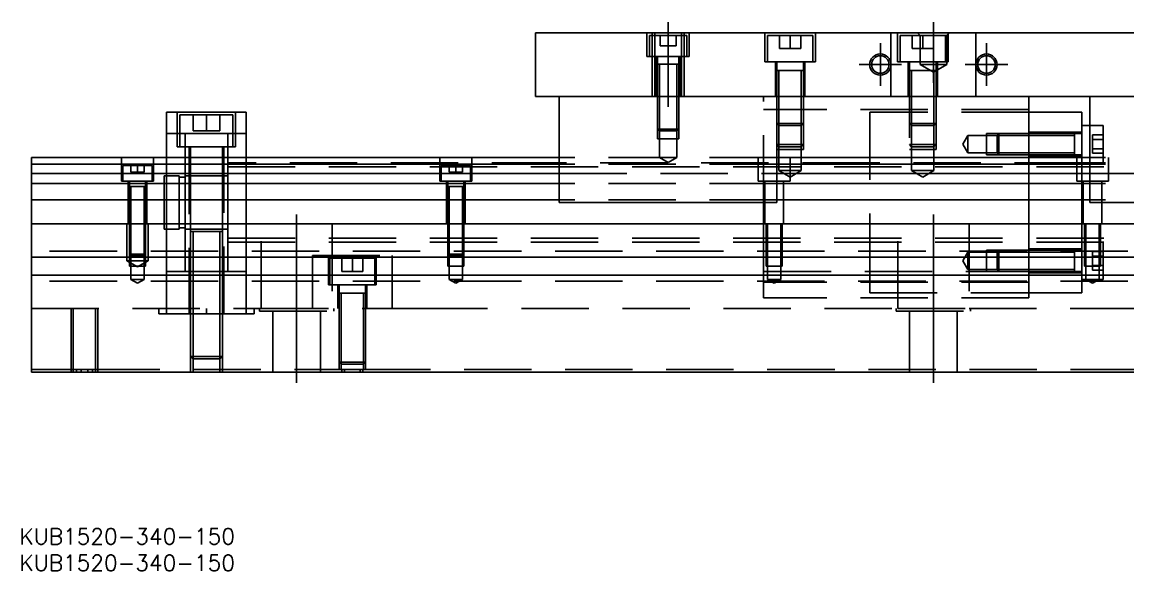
# Model space of a CAD drawing. Extents: x -11 to 542, y -256 to 77.
# Drawn here: x -1.7 to 206.6, y -256.2 to -152.8 of the extents above; entities that cross this region are included whole.
import ezdxf

# ---------------------------------------------------------------- set-up
doc = ezdxf.new("R2010")
doc.units = 0
doc.linetypes.add('CENTER', pattern=[50.8, 31.75, -6.35, 6.35, -6.35])
doc.linetypes.add('DASHED', pattern=[19.05, 12.7, -6.35])
doc.layers.get('0').update_dxf_attribs({"linetype": 'CONTINUOUS'})
doc.layers.add('CENTER', color=1, linetype='CENTER')
doc.styles.get("Standard").update_dxf_attribs({"font": 'txt.shx', "height": 3, "bigfont": 'bigfont.shx'})

# ---------------------------------------------------------------- blocks, each defined once
blk = doc.blocks.new('*U2')
at = {"color": 7, "linetype": 'CONTINUOUS'}
blk.add_text('KUB1520-340-150', height=3, dxfattribs=at).set_placement((-2.25, -251.25))
blk = doc.blocks.new('*U3')
at = {"color": 7, "linetype": 'CONTINUOUS'}
blk.add_text('KUB1520-340-150', height=3, dxfattribs=at).set_placement((-2.25, -256.24))

msp = doc.modelspace()

# ---------------------------------------------------------------- linework, layer by layer
at = {"color": 7, "linetype": 'CONTINUOUS'}
for p, q in [((95, -154.8), (245, -154.8)), ((95, -154.8), (95, -166.8)), ((95, -166.8), (245, -166.8)), ((99.5, -186.8), (99.5, -166.8)), ((140.5, -186.8), (140.5, -166.8)), ((188, -178.3), (188, -166.8)), ((199.5, -186.8), (199.5, -166.8)), ((25.5, -169.8), (25.5, -178.3)), ((25.5, -169.8), (40.5, -169.8)), ((40.5, -169.8), (40.5, -178.3)), ((198, -169.8), (188, -169.8)), ((198, -169.8), (198, -178.3)), ((199.5, -172.3), (198, -172.3)), ((99.5, -178.3), (0, -178.3)), ((0, -178.3), (0, -179.552272)), ((199.5, -178.3), (140.5, -178.3)), ((0, -179.552272), (0, -181.32668)), ((99.5, -179.552272), (0, -179.552272)), ((199.5, -179.552272), (140.5, -179.552272)), ((0, -181.32668), (99.5, -181.32668)), ((0, -181.32668), (0, -183.223076)), ((99.5, -183.223076), (0, -183.223076)), ((0, -183.223076), (0, -186.277372)), ((140.5, -181.32668), (199.5, -181.32668)), ((199.5, -183.223076), (140.5, -183.223076)), ((99.5, -186.277372), (0, -186.277372)), ((0, -186.277372), (0, -190.8)), ((99.5, -186.8), (140.5, -186.8)), ((199.5, -186.277372), (140.5, -186.277372)), ((199.5, -186.8), (240.5, -186.8)), ((0, -197.1), (0, -190.8)), ((0, -190.8), (340, -190.8)), ((340, -197.1), (0, -197.1)), ((0, -200.5), (0, -197.1)), ((340, -200.5), (0, -200.5)), ((0, -218.8), (0, -200.5)), ((0, -218.8), (340, -218.8))]:
    msp.add_line(p, q, dxfattribs=at)
at = {"color": 3, "linetype": 'DASHED'}
for p, q in [((116, -159.3), (116, -154.8)), ((116.5, -155.3), (123.5, -155.3)), ((116.5, -159.3), (116.5, -155.3)), ((117.000006, -155.3), (117.000006, -154.8)), ((117.000006, -159.3), (117.000006, -155.3)), ((117.5, -166.8), (117.5, -154.8)), ((118.5, -155.3), (118.5, -157.3)), ((120, -155.3), (120, -157.3)), ((121.5, -155.3), (121.5, -157.3)), ((122.5, -154.8), (122.5, -166.8)), ((122.999994, -154.8), (122.999994, -155.3)), ((122.999994, -155.3), (122.999994, -159.3)), ((123.5, -155.3), (123.5, -159.3)), ((124, -154.8), (124, -159.3)), ((138.25, -154.8), (138.25, -160.3)), ((147.25, -155.3), (138.75, -155.3)), ((138.75, -155.3), (138.75, -160.3)), ((141, -155.3), (141, -157.8)), ((143, -155.3), (143, -157.8)), ((145, -155.3), (145, -157.8)), ((147.25, -160.3), (147.25, -155.3)), ((147.75, -160.3), (147.75, -154.8)), ((162, -154.8), (162, -166.8)), ((163.25, -154.8), (163.25, -160.3)), ((172.25, -155.3), (163.75, -155.3)), ((163.75, -155.3), (163.75, -160.3)), ((166, -155.3), (166, -157.8)), ((167.5, -155.3), (167, -154.8)), ((167.5, -155.3), (167.5, -160.8)), ((167.5, -155.3), (172.5, -155.3)), ((168, -155.3), (168, -157.8)), ((170, -155.3), (170, -157.8)), ((172.25, -160.3), (172.25, -155.3)), ((172.5, -155.3), (173, -154.8)), ((172.5, -160.8), (172.5, -155.3)), ((172.75, -160.3), (172.75, -154.8)), ((178, -154.8), (178, -166.8)), ((120, -157.3), (118.5, -157.3)), ((121.5, -157.3), (120, -157.3)), ((141, -157.8), (143, -157.8)), ((143, -157.8), (145, -157.8)), ((166, -157.8), (168, -157.8)), ((168, -157.8), (170, -157.8)), ((124, -159.3), (116, -159.3)), ((117.000006, -166.8), (117.000006, -159.3)), ((117.75, -166.8), (117.75, -159.3)), ((118, -160.7), (118, -159.3)), ((122, -159.3), (122, -160.7)), ((122.25, -159.3), (122.25, -166.8)), ((122.999994, -159.3), (122.999994, -166.8)), ((138.25, -160.3), (147.75, -160.3)), ((140.25, -160.3), (140.25, -166.8)), ((140.5, -160.3), (140.5, -161.9)), ((145.5, -161.9), (145.5, -160.3)), ((145.75, -166.8), (145.75, -160.3)), ((163.25, -160.3), (172.75, -160.3)), ((165.25, -160.3), (165.25, -166.8)), ((165.5, -160.3), (165.5, -161.9)), ((170.5, -161.9), (170.5, -160.3)), ((170.75, -166.8), (170.75, -160.3)), ((117.999994, -160.7), (122.000006, -160.7)), ((117.999994, -160.7), (122.000006, -160.7)), ((117.999994, -160.7), (122.000006, -160.7)), ((117.999994, -160.7), (122.000006, -160.7)), ((118, -160.7), (118, -160.695)), ((118.216462, -160.7), (118, -160.7)), ((118, -160.7), (118.216668, -160.7)), ((118, -160.705), (118, -160.7)), ((118, -166.8), (118, -160.7)), ((118.216668, -160.7), (121.783292, -160.7)), ((118.35, -166.8), (118.35, -160.7)), ((121.65, -160.7), (121.65, -166.8)), ((121.783292, -160.7), (122, -160.7)), ((122, -160.7), (121.783538, -160.7)), ((122, -160.695), (122, -160.7)), ((122, -160.7), (122, -160.705)), ((122, -160.7), (122, -166.8)), ((145.500006, -161.9), (140.499994, -161.9)), ((145.500006, -161.9), (140.499994, -161.9)), ((140.5, -161.895), (140.5, -161.9)), ((140.5, -161.9), (140.757448, -161.9)), ((140.757468, -161.9), (140.5, -161.9)), ((140.5, -161.9), (140.500006, -176.8)), ((140.5, -161.9), (140.5, -161.905)), ((145.242552, -161.9), (140.757468, -161.9)), ((140.9, -161.9), (140.9, -166.8)), ((145.1, -166.8), (145.1, -161.9)), ((145.5, -161.9), (145.242552, -161.9)), ((145.242602, -161.9), (145.5, -161.9)), ((145.5, -161.9), (145.5, -161.895)), ((145.5, -166.8), (145.5, -161.9)), ((145.5, -161.905), (145.5, -161.9)), ((170.500006, -161.9), (165.499994, -161.9)), ((170.500006, -161.9), (165.499994, -161.9)), ((165.5, -161.895), (165.5, -161.9)), ((165.5, -161.9), (165.757448, -161.9)), ((165.757468, -161.9), (165.5, -161.9)), ((165.5, -161.9), (165.500006, -176.8)), ((165.5, -161.9), (165.5, -161.905)), ((170.242552, -161.9), (165.757468, -161.9)), ((165.9, -161.9), (165.9, -166.8)), ((172.5, -160.8), (167.5, -160.8)), ((167.5, -160.8), (170, -162.243376)), ((170, -162.243376), (172.5, -160.8)), ((170.1, -166.8), (170.1, -161.9)), ((170.5, -161.9), (170.242552, -161.9)), ((170.242602, -161.9), (170.5, -161.9)), ((170.5, -161.9), (170.5, -161.895)), ((170.5, -166.8), (170.5, -161.9)), ((170.5, -161.905), (170.5, -161.9)), ((118, -172.95), (118, -166.8)), ((118.000006, -172.950006), (118.000006, -166.8)), ((118.35, -173.3), (118.35, -166.8)), ((121.65, -166.8), (121.65, -173.3)), ((121.999994, -166.8), (121.999994, -172.950006)), ((122, -166.8), (122, -172.95)), ((138, -186.8), (138, -166.8)), ((140.9, -166.8), (140.9, -172.3)), ((145.1, -172.3), (145.1, -166.8)), ((145.499994, -171.900006), (145.499994, -166.8)), ((145.5, -171.9), (145.5, -166.8)), ((165.9, -166.8), (165.9, -172.3)), ((170.1, -172.3), (170.1, -166.8)), ((170.499994, -171.900006), (170.499994, -166.8)), ((170.5, -171.9), (170.5, -166.8)), ((27.5, -169.8), (27.5, -176.3)), ((38, -170.3), (28, -170.3)), ((28, -170.3), (28, -176.3)), ((30.5, -170.3), (30.5, -173.3)), ((33, -170.3), (33, -173.3)), ((35.5, -170.3), (35.5, -173.3)), ((38, -176.3), (38, -170.3)), ((38.5, -176.3), (38.5, -169.8)), ((188, -169.3), (138, -169.3)), ((158, -169.8), (158, -200.5)), ((188, -169.8), (158, -169.8)), ((122, -172.95), (118, -172.95)), ((118.35, -173.3), (118, -172.95)), ((118.000006, -174.8), (118.000006, -172.950006)), ((122, -172.95), (121.65, -173.3)), ((121.999994, -172.950006), (121.999994, -174.8)), ((140.5, -171.9), (145.5, -171.9)), ((140.5, -171.9), (140.9, -172.3)), ((145.1, -172.3), (140.9, -172.3)), ((140.9, -172.3), (140.9, -176.8)), ((145.1, -172.3), (145.5, -171.9)), ((145.1, -176.8), (145.1, -172.3)), ((145.499994, -176.8), (145.499994, -171.900006)), ((165.5, -171.9), (170.5, -171.9)), ((165.5, -171.9), (165.9, -172.3)), ((170.1, -172.3), (165.9, -172.3)), ((165.9, -172.3), (165.9, -176.8)), ((170.1, -172.3), (170.5, -171.9)), ((170.1, -176.8), (170.1, -172.3)), ((170.499994, -176.8), (170.499994, -171.900006)), ((202, -172.3), (199.5, -172.3)), ((202, -179.3), (202, -172.3)), ((29, -173.8), (25.5, -173.8)), ((29, -176.3), (29, -173.8)), ((37, -173.8), (29, -173.8)), ((30.5, -173.3), (33, -173.3)), ((33, -173.3), (35.5, -173.3)), ((37, -176.3), (37, -173.8)), ((40.5, -173.8), (37, -173.8)), ((121.999994, -174.8), (118.000006, -174.8)), ((118.35, -173.3), (121.65, -173.3)), ((118.35, -174.8), (118.35, -173.3)), ((118.35, -178.3), (118.35, -174.8)), ((121.65, -173.3), (121.65, -174.8)), ((121.65, -174.8), (121.65, -178.3)), ((176.5, -174.15), (175.547372, -175.8)), ((176.5, -177.45), (176.5, -174.15)), ((180, -174.15), (176.5, -174.15)), ((182.35, -173.800002), (180, -173.800006)), ((180, -173.800006), (180, -177.799994)), ((182, -174.15), (180, -174.15)), ((182.35, -173.8), (182, -174.15)), ((182, -177.45), (182, -174.15)), ((188, -174.15), (182, -174.15)), ((182.35, -173.8), (182.35, -177.8)), ((188, -173.8), (182.35, -173.8)), ((188, -173.800006), (182.35, -173.800002)), ((198, -173.55), (188, -173.55)), ((193.000006, -173.8), (188, -173.8)), ((193.000006, -174.15), (188, -174.15)), ((196.6, -173.8), (193.000006, -173.8)), ((196.6, -174.15), (193.000006, -174.15)), ((196.6, -173.8), (196.595, -173.8)), ((196.6, -174.8), (196.6, -173.799994)), ((196.6, -175.8), (196.6, -173.799994)), ((196.6, -177.800006), (196.6, -173.799994)), ((196.999994, -173.8), (196.6, -173.8)), ((196.605, -173.8), (196.6, -173.8)), ((196.6, -177.800006), (196.6, -174.8)), ((198, -173.8), (196.999994, -173.8)), ((200, -174.06795), (200, -174.933974)), ((202, -174.06795), (200, -174.06795)), ((202, -174.933974), (200, -174.933974)), ((200, -174.933974), (200, -176.666026)), ((27.5, -176.3), (38.5, -176.3)), ((29, -178.3), (29, -176.3)), ((29.75, -176.3), (29.75, -207.8)), ((30, -176.3), (30, -178.3)), ((36, -178.3), (36, -176.3)), ((36.25, -207.8), (36.25, -176.3)), ((37, -178.3), (37, -176.3)), ((140.5, -175.9), (145.5, -175.9)), ((140.5, -175.9), (140.9, -176.3)), ((140.500006, -176.8), (145.499994, -176.8)), ((145.1, -176.3), (140.9, -176.3)), ((140.9, -176.8), (140.9, -180.8)), ((145.1, -176.3), (145.5, -175.9)), ((145.1, -180.8), (145.1, -176.8)), ((165.5, -175.9), (170.5, -175.9)), ((165.5, -175.9), (165.9, -176.3)), ((165.500006, -176.8), (170.499994, -176.8)), ((170.1, -176.3), (165.9, -176.3)), ((165.9, -176.8), (165.9, -180.8)), ((170.1, -176.3), (170.5, -175.9)), ((170.1, -180.8), (170.1, -176.8)), ((175.547372, -175.8), (176.5, -177.45)), ((200, -176.666026), (200, -177.53205)), ((202, -176.666026), (200, -176.666026)), ((17, -178.3), (17, -182.8)), ((23, -182.8), (23, -178.3)), ((25.5, -178.3), (25.5, -190.8)), ((29, -186.8), (29, -178.3)), ((30, -178.3), (30, -190.8)), ((36, -190.8), (36, -178.3)), ((37, -186.8), (37, -178.3)), ((40.5, -178.3), (40.5, -190.8)), ((77, -178.3), (77, -182.8)), ((83, -182.8), (83, -178.3)), ((140.5, -178.3), (99.5, -178.3)), ((118.35, -178.3), (121.65, -178.3)), ((120, -179.252628), (118.35, -178.3)), ((121.65, -178.3), (120, -179.252628)), ((137, -178.3), (137, -182.8)), ((143, -182.8), (143, -178.3)), ((146.65, -178.3), (143.35, -178.3)), ((176.5, -177.45), (180, -177.45)), ((180, -177.45), (182, -177.45)), ((180, -177.799994), (182.35, -177.799998)), ((182, -177.45), (188, -177.45)), ((182, -177.45), (182.35, -177.8)), ((182, -177.45), (188, -177.45)), ((182.35, -177.799998), (188, -177.799994)), ((182.35, -177.8), (188, -177.799998)), ((188, -177.45), (196.6, -177.45)), ((188, -177.799998), (196.605, -177.8)), ((188, -178.05), (198, -178.05)), ((188, -190.8), (188, -178.3)), ((193.35, -178.3), (199.5, -178.3)), ((196.595, -177.8), (198, -177.8)), ((240.5, -178.3), (196.65, -178.3)), ((197, -178.3), (197, -182.8)), ((198, -178.3), (198, -190.8)), ((202, -177.53205), (200, -177.53205)), ((203, -182.8), (203, -178.3)), ((22.75, -179.8), (17.25, -179.8)), ((17.25, -179.8), (17.25, -182.8)), ((18.75, -179.8), (18.75, -181.1)), ((18.75, -181.1), (20, -181.1)), ((20, -179.8), (20, -181.1)), ((20, -181.1), (21.25, -181.1)), ((21.25, -179.8), (21.25, -181.1)), ((22.75, -182.8), (22.75, -179.8)), ((40.5, -179.3), (37, -179.3)), ((37, -180.05), (290.005, -180.05)), ((99.5, -179.3), (40.5, -179.3)), ((82.75, -179.8), (77.25, -179.8)), ((77.25, -179.8), (77.25, -182.8)), ((78.75, -179.8), (78.75, -181.1)), ((78.75, -181.1), (80, -181.1)), ((80, -179.8), (80, -181.1)), ((80, -181.1), (81.25, -181.1)), ((81.25, -179.8), (81.25, -181.1)), ((82.75, -182.8), (82.75, -179.8)), ((158, -179.3), (99.5, -179.3)), ((140.5, -179.552272), (99.5, -179.552272)), ((145.1, -180.8), (140.9, -180.8)), ((140.9, -180.8), (143, -182.012436)), ((143, -182.012436), (145.1, -180.8)), ((198, -179.3), (158, -179.3)), ((170.1, -180.8), (165.9, -180.8)), ((165.9, -180.8), (168, -182.012436)), ((168, -182.012436), (170.1, -180.8)), ((198, -179.3), (202, -179.3)), ((240.5, -179.552272), (199.5, -179.552272)), ((240.5, -179.3), (202, -179.3)), ((17, -182.8), (23, -182.8)), ((18.25, -182.8), (18.25, -190.8)), ((18.5, -182.8), (18.5, -183.8)), ((21.5, -183.8), (21.5, -182.8)), ((21.75, -190.8), (21.75, -182.8)), ((25, -186.8), (25, -181.8)), ((25.5, -181.8), (25, -181.8)), ((27.85, -181.8), (25.5, -181.8)), ((27.85, -186.8), (27.85, -181.8)), ((29, -182), (27.85, -182)), ((30, -181.8), (29, -181.8)), ((36, -181.8), (30, -181.8)), ((37, -181.8), (36, -181.8)), ((77, -182.8), (83, -182.8)), ((78.25, -182.8), (78.25, -190.8)), ((78.5, -182.8), (78.5, -183.8)), ((81.5, -183.8), (81.5, -182.8)), ((81.75, -190.8), (81.75, -182.8)), ((99.5, -181.32668), (140.5, -181.32668)), ((140.5, -183.223076), (99.5, -183.223076)), ((137, -182.8), (143, -182.8)), ((138.25, -182.8), (138.25, -190.8)), ((141.75, -190.8), (141.75, -182.8)), ((197, -182.8), (203, -182.8)), ((198.25, -182.8), (198.25, -190.8)), ((199.5, -181.32668), (240.5, -181.32668)), ((240.5, -183.223076), (199.5, -183.223076)), ((201.75, -190.8), (201.75, -182.8)), ((21.500006, -183.8), (18.499994, -183.8)), ((19.998804, -183.8), (18.499994, -183.8)), ((18.5, -183.795), (18.5, -183.8)), ((18.5, -183.8), (18.62467, -183.8)), ((18.624678, -183.8), (18.5, -183.8)), ((18.5, -183.8), (18.5, -183.805)), ((18.5, -183.8), (18.5, -190.8)), ((18.62467, -183.8), (21.375392, -183.8)), ((19.998804, -183.8), (18.624678, -183.8)), ((18.75, -183.8), (18.75, -190.8)), ((21.500006, -183.8), (19.998804, -183.8)), ((21.37533, -183.8), (19.998804, -183.8)), ((21.25, -190.8), (21.25, -183.8)), ((21.5, -183.8), (21.37533, -183.8)), ((21.375392, -183.8), (21.5, -183.8)), ((21.5, -183.8), (21.5, -183.795)), ((21.5, -183.805), (21.5, -183.8)), ((21.5, -190.8), (21.5, -183.8)), ((79.998804, -183.8), (78.499994, -183.8)), ((81.500006, -183.8), (78.499994, -183.8)), ((78.5, -183.795), (78.5, -183.8)), ((78.624678, -183.8), (78.5, -183.8)), ((78.5, -183.8), (78.5, -183.805)), ((78.5, -183.8), (78.5, -190.8)), ((79.998804, -183.8), (78.624678, -183.8)), ((78.75, -183.8), (78.75, -190.8)), ((81.500006, -183.8), (79.998804, -183.8)), ((81.37533, -183.8), (79.998804, -183.8)), ((81.25, -190.8), (81.25, -183.8)), ((81.5, -183.8), (81.37533, -183.8)), ((81.5, -183.8), (81.5, -183.795)), ((81.5, -183.805), (81.5, -183.8)), ((81.5, -190.8), (81.5, -183.8)), ((25, -190.8), (25, -186.8)), ((27.85, -190.8), (27.85, -186.8)), ((29, -190.8), (29, -186.8)), ((37, -190.8), (37, -186.8)), ((140.5, -186.277372), (99.5, -186.277372)), ((138, -190.8), (138, -186.8)), ((240.5, -186.277372), (199.5, -186.277372)), ((18, -190.8), (18, -197.8)), ((18.5, -190.8), (18.5, -196.55)), ((18.500006, -190.8), (18.500002, -196.55)), ((18.75, -190.8), (18.75, -196.8)), ((21.25, -196.8), (21.25, -190.8)), ((21.499998, -196.55), (21.499994, -190.8)), ((21.5, -196.55), (21.5, -190.8)), ((22, -197.8), (22, -190.8)), ((25, -191.8), (25, -190.8)), ((25.5, -190.8), (25.5, -197.1)), ((27.85, -191.8), (27.85, -190.8)), ((27.85, -191.6), (29, -191.6)), ((29, -197.1), (29, -190.8)), ((30, -190.8), (30, -192.3)), ((36, -192.3), (36, -190.8)), ((37, -197.1), (37, -190.8)), ((40.5, -190.8), (40.5, -197.1)), ((43.291796, -206.8), (43.291796, -190.8)), ((56.708204, -190.8), (56.708204, -206.8)), ((78.5, -190.8), (78.5, -196.55)), ((78.500006, -190.8), (78.500002, -196.55)), ((78.75, -190.8), (78.75, -196.8)), ((81.25, -196.8), (81.25, -190.8)), ((81.499998, -196.55), (81.499994, -190.8)), ((81.5, -196.55), (81.5, -190.8)), ((138, -197.1), (138, -190.8)), ((138.500006, -190.8), (138.500006, -197.1)), ((138.75, -190.8), (138.75, -198.8)), ((141.25, -198.8), (141.25, -190.8)), ((141.499994, -197.1), (141.499994, -190.8)), ((163.291796, -206.8), (163.291796, -190.8)), ((176.708204, -190.8), (176.708204, -206.8)), ((188, -197.1), (188, -190.8)), ((198, -190.8), (198, -197.1)), ((198.500006, -190.8), (198.500006, -197.1)), ((198.75, -190.8), (198.75, -198.8)), ((201.25, -198.8), (201.25, -190.8)), ((201.499994, -197.1), (201.499994, -190.8)), ((25, -191.8), (25.5, -191.8)), ((25.5, -191.8), (27.85, -191.8)), ((29, -191.8), (30, -191.8)), ((36.000006, -192.3), (29.999994, -192.3)), ((36.000006, -192.3), (29.999994, -192.3)), ((30, -191.8), (36, -191.8)), ((30, -192.295), (30, -192.3)), ((30.349602, -192.3), (30, -192.3)), ((30, -192.3), (30, -197.1)), ((30, -192.3), (30, -192.305)), ((35.65035, -192.3), (30.349602, -192.3)), ((30.5, -192.3), (30.5, -197.1)), ((35.5, -197.1), (35.5, -192.3)), ((36, -192.3), (35.65035, -192.3)), ((36, -191.8), (37, -191.8)), ((36, -192.3), (36, -192.295)), ((36, -197.1), (36, -192.3)), ((36, -192.305), (36, -192.3)), ((37, -193.55), (290.005, -193.55)), ((37, -194.3), (290.005, -194.3)), ((182.35, -195.800002), (180, -195.800006)), ((180, -195.800006), (180, -199.799994)), ((182.35, -195.8), (182, -196.15)), ((182.35, -195.8), (182.35, -199.8)), ((188, -195.8), (182.35, -195.8)), ((188, -195.800006), (182.35, -195.800002)), ((198, -195.55), (188, -195.55)), ((196.6, -195.8), (188, -195.8)), ((196.6, -195.8), (196.595, -195.8)), ((196.6, -197.1), (196.6, -195.799994)), ((196.6, -197.8), (196.6, -195.799994)), ((196.6, -199.800006), (196.6, -195.799994)), ((196.6, -195.8), (196.6, -196.016668)), ((196.6, -196.016708), (196.6, -195.8)), ((196.605, -195.8), (196.6, -195.8)), ((198, -195.8), (196.6, -195.8)), ((198.500006, -194.3), (198, -194.3)), ((201.499994, -194.3), (198.500006, -194.3)), ((202, -194.3), (201.499994, -194.3)), ((202, -197.1), (202, -194.3)), ((340, -195.95), (0, -195.95)), ((22, -197.8), (18, -197.8)), ((18, -197.8), (20, -198.9547)), ((18.5, -196.55), (21.5, -196.55)), ((18.5, -196.55), (18.75, -196.8)), ((18.500002, -196.55), (18.500006, -197.1)), ((18.500006, -197.1), (18.500006, -198.8)), ((21.25, -196.8), (18.75, -196.8)), ((18.75, -196.8), (18.75, -198.8)), ((20, -198.9547), (22, -197.8)), ((21.25, -196.8), (21.5, -196.55)), ((21.25, -198.8), (21.25, -196.8)), ((21.499994, -197.1), (21.499998, -196.55)), ((21.499994, -198.8), (21.499994, -197.1)), ((25.5, -197.1), (25.5, -200.5)), ((29, -199.8), (29, -197.1)), ((30, -197.1), (30, -200.5)), ((30.5, -197.1), (30.5, -200.5)), ((35.5, -200.5), (35.5, -197.1)), ((36, -200.5), (36, -197.1)), ((37, -199.8), (37, -197.1)), ((40.5, -197.1), (40.5, -200.5)), ((53, -196.8), (53, -197.1)), ((53, -196.8), (68, -196.8)), ((53, -197.1), (53, -200.5)), ((56, -196.8), (56, -202.3)), ((64.75, -197.3), (56.25, -197.3)), ((56.25, -197.3), (56.25, -200.5)), ((58.5, -197.3), (58.5, -199.8)), ((60.5, -197.3), (60.5, -199.8)), ((62.5, -197.3), (62.5, -199.8)), ((64.75, -200.5), (64.75, -197.3)), ((65, -202.3), (65, -196.8)), ((68, -196.8), (68, -197.1)), ((68, -197.1), (68, -200.5)), ((78.5, -196.55), (81.5, -196.55)), ((78.5, -196.55), (78.75, -196.8)), ((78.500002, -196.55), (78.500006, -197.1)), ((78.500006, -197.1), (78.500006, -198.8)), ((81.25, -196.8), (78.75, -196.8)), ((78.75, -196.8), (78.75, -198.8)), ((81.25, -196.8), (81.5, -196.55)), ((81.25, -198.8), (81.25, -196.8)), ((81.499994, -197.1), (81.499998, -196.55)), ((81.499994, -198.8), (81.499994, -197.1)), ((138, -199.8), (138, -197.1)), ((138.500006, -197.1), (138.500006, -198.8)), ((141.499994, -198.8), (141.499994, -197.1)), ((176.5, -196.15), (175.547372, -197.8)), ((175.547372, -197.8), (176.5, -199.45)), ((176.5, -199.45), (176.5, -196.15)), ((180, -196.15), (176.5, -196.15)), ((182, -196.15), (180, -196.15)), ((182, -199.45), (182, -196.15)), ((188, -196.15), (182, -196.15)), ((196.6, -196.15), (188, -196.15)), ((188, -199.8), (188, -197.1)), ((196.6, -197.099824), (196.6, -196.016708)), ((196.6, -197.59999), (196.6, -197.099824)), ((196.6, -197.659954), (196.6, -197.1)), ((196.6, -198.00001), (196.6, -197.59999)), ((196.6, -197.940046), (196.6, -197.659954)), ((196.6, -199.79932), (196.6, -197.940046)), ((198, -197.1), (198, -200.5)), ((198.500006, -197.1), (198.500006, -198.8)), ((200, -196.06795), (200, -196.933974)), ((202, -196.06795), (200, -196.06795)), ((200, -196.933974), (200, -198.666026)), ((202, -196.933974), (200, -196.933974)), ((201.499994, -198.8), (201.499994, -197.1)), ((202, -200.5), (202, -197.1)), ((18.500006, -198.8), (21.499994, -198.8)), ((18.75, -198.8), (18.75, -201.3)), ((21.25, -201.3), (21.25, -198.8)), ((25.5, -199.8), (29, -199.8)), ((29, -199.8), (30, -199.8)), ((30, -199.8), (30.5, -199.8)), ((30.5, -199.8), (35.5, -199.8)), ((35.5, -199.8), (36, -199.8)), ((36, -199.8), (37, -199.8)), ((37, -199.8), (40.5, -199.8)), ((58.5, -199.8), (60.5, -199.8)), ((60.5, -199.8), (62.5, -199.8)), ((78.500006, -198.8), (81.499994, -198.8)), ((78.75, -198.8), (78.75, -201.3)), ((81.25, -201.3), (81.25, -198.8)), ((138, -199.8), (188, -199.8)), ((138, -200.5), (138, -199.8)), ((138.500006, -198.8), (141.499994, -198.8)), ((138.75, -198.8), (138.75, -201.3)), ((141.25, -201.3), (141.25, -198.8)), ((176.5, -199.45), (180, -199.45)), ((180, -199.45), (182, -199.45)), ((182, -199.45), (188, -199.45)), ((182, -199.45), (182.35, -199.8)), ((188, -199.45), (196.6, -199.45)), ((188, -199.8), (188, -200.5)), ((188, -199.8), (196.6, -199.8)), ((188, -200.05), (198, -200.05)), ((196.595, -199.8), (196.6, -199.8)), ((196.6, -199.583332), (196.6, -198.00001)), ((196.6, -199.583292), (196.6, -199.8)), ((196.6, -199.8), (196.6, -199.583332)), ((196.6, -199.800006), (196.6, -199.79932)), ((196.6, -199.8), (196.605, -199.8)), ((196.6, -199.8), (198, -199.8)), ((198.500006, -198.8), (201.499994, -198.8)), ((198.75, -198.8), (198.75, -201.3)), ((202, -198.666026), (200, -198.666026)), ((200, -198.666026), (200, -199.53205)), ((202, -199.53205), (200, -199.53205)), ((201.25, -201.3), (201.25, -198.8)), ((340, -201.65), (0, -201.65)), ((21.25, -201.3), (18.75, -201.3)), ((18.75, -201.3), (20, -202.021688)), ((20, -202.021688), (21.25, -201.3)), ((25.5, -200.5), (25.5, -207.8)), ((30, -200.5), (30, -207.8)), ((30.5, -200.5), (30.5, -207.8)), ((35.5, -207.8), (35.5, -200.5)), ((36, -207.8), (36, -200.5)), ((40.5, -200.5), (40.5, -207.8)), ((53, -200.5), (53, -206.8)), ((56.25, -200.5), (56.25, -202.3)), ((64.75, -202.3), (64.75, -200.5)), ((68, -200.5), (68, -206.8)), ((81.25, -201.3), (78.75, -201.3)), ((78.75, -201.3), (80, -202.021688)), ((80, -202.021688), (81.25, -201.3)), ((138, -204.8), (138, -200.5)), ((188, -201.808332), (138, -201.808332)), ((141.25, -201.3), (138.75, -201.3)), ((138.75, -201.3), (140, -202.021688)), ((140, -202.021688), (141.25, -201.3)), ((158, -200.5), (158, -203.8)), ((188, -200.5), (188, -204.8)), ((198, -200.5), (198, -203.8)), ((198, -201.3), (198.75, -201.3)), ((201.25, -201.3), (198.75, -201.3)), ((198.75, -201.3), (200, -202.021688)), ((200, -202.021688), (201.25, -201.3)), ((201.25, -201.3), (202, -201.3)), ((202, -201.3), (202, -200.5)), ((56, -202.3), (65, -202.3)), ((57.75, -202.3), (57.75, -206.8)), ((63.000006, -203.9), (57.999994, -203.9)), ((63.000006, -203.9), (57.999994, -203.9)), ((63.000006, -203.9), (57.999994, -203.9)), ((58, -202.3), (58, -203.9)), ((58, -203.895), (58, -203.9)), ((58, -203.9), (58.257448, -203.9)), ((58.257468, -203.9), (58, -203.9)), ((58, -203.9), (58, -203.905)), ((58, -203.9), (58, -206.8)), ((62.742552, -203.9), (58.257468, -203.9)), ((58.4, -203.9), (58.4, -206.8)), ((62.6, -206.8), (62.6, -203.9)), ((63, -203.9), (62.742552, -203.9)), ((62.742602, -203.9), (63, -203.9)), ((63, -203.9), (63, -202.3)), ((63, -203.9), (63, -203.895)), ((63, -203.905), (63, -203.9)), ((63, -206.8), (63, -203.9)), ((63.25, -206.8), (63.25, -202.3)), ((158, -203.8), (188, -203.8)), ((198, -203.8), (188, -203.8)), ((188, -204.8), (138, -204.8)), ((0, -206.8), (43.291796, -206.8)), ((7.500006, -206.8), (7.500006, -218.8)), ((7.9, -206.8), (12.1, -206.8)), ((7.9, -206.8), (7.9, -218.8)), ((12.1, -218.8), (12.1, -206.8)), ((12.499994, -218.8), (12.499994, -206.8)), ((24, -206.8), (24, -207.8)), ((24, -207.8), (33, -207.8)), ((30, -207.8), (30, -215.8)), ((30.000006, -207.8), (30.000006, -215.800006)), ((30.5, -207.8), (30.5, -216.3)), ((33, -206.8), (33, -207.8)), ((33, -207.8), (33, -206.8)), ((33, -207.8), (42, -207.8)), ((35.5, -216.3), (35.5, -207.8)), ((35.999994, -215.800006), (35.999994, -207.8)), ((36, -215.8), (36, -207.8)), ((42, -207.8), (42, -206.8)), ((43, -206.8), (43, -207.3)), ((43, -207.3), (57, -207.3)), ((43.291796, -206.8), (56.708204, -206.8)), ((43.291796, -206.8), (73.291796, -206.8)), ((45.5, -207.3), (45.5, -218.8)), ((54.5, -218.8), (54.5, -207.3)), ((57, -207.3), (57, -206.8)), ((58, -206.8), (58, -216.9)), ((58.000006, -206.8), (58.000006, -216.900006)), ((58.4, -206.8), (58.4, -217.3)), ((62.6, -217.3), (62.6, -206.8)), ((62.999994, -216.900006), (62.999994, -206.8)), ((63, -216.9), (63, -206.8)), ((73.291796, -206.8), (163.291796, -206.8)), ((163, -206.8), (163, -207.3)), ((163, -207.3), (177, -207.3)), ((163.291796, -206.8), (176.708204, -206.8)), ((165.5, -207.3), (165.5, -218.8)), ((174.5, -218.8), (174.5, -207.3)), ((176.708204, -206.8), (223.291796, -206.8)), ((177, -207.3), (177, -206.8)), ((30, -215.8), (36, -215.8)), ((30, -215.8), (30.5, -216.3)), ((30.000006, -215.800006), (30.000006, -218.8)), ((35.5, -216.3), (30.5, -216.3)), ((30.5, -216.3), (30.5, -218.8)), ((35.5, -216.3), (36, -215.8)), ((35.5, -218.8), (35.5, -216.3)), ((35.999994, -218.8), (35.999994, -215.800006)), ((0, -218.3), (8.500008, -218.3)), ((8.500008, -218.8), (8.500008, -218.3)), ((9.359688, -218.3), (8.500008, -218.3)), ((8.500008, -218.3), (9.359688, -218.3)), ((9.359688, -218.3), (10.640312, -218.3)), ((9.359688, -218.3), (9.359688, -218.8)), ((11.499992, -218.3), (10.640312, -218.3)), ((10.640312, -218.8), (10.640312, -218.3)), ((10.640312, -218.3), (11.499992, -218.3)), ((11.499992, -218.3), (11.499992, -218.8)), ((11.499992, -218.3), (58.500006, -218.3)), ((58, -216.9), (63, -216.9)), ((58, -216.9), (58.4, -217.3)), ((58.000006, -216.900006), (58.000006, -218.3)), ((58.500006, -218.3), (58.000006, -218.3)), ((62.6, -217.3), (58.4, -217.3)), ((58.4, -217.3), (58.4, -218.3)), ((58.500006, -218.8), (58.500006, -218.3)), ((58.500006, -218.3), (59.030306, -218.3)), ((59.030306, -218.3), (61.969694, -218.3)), ((59.030306, -218.3), (59.030306, -218.8)), ((61.969694, -218.8), (61.969694, -218.3)), ((61.969694, -218.3), (62.499994, -218.3)), ((62.999994, -218.3), (62.499994, -218.3)), ((62.499994, -218.3), (62.499994, -218.8)), ((62.499994, -218.3), (340, -218.3)), ((62.6, -217.3), (63, -216.9)), ((62.6, -218.3), (62.6, -217.3)), ((62.999994, -218.3), (62.999994, -216.900006))]:
    msp.add_line(p, q, dxfattribs=at)
at = {"color": 3, "linetype": 'CONTINUOUS'}
for centre in [(160, -160.8), (180, -160.8)]:
    msp.add_circle(centre, 2, dxfattribs=at)
at = {"color": 7, "linetype": 'CONTINUOUS'}
for centre in [(160, -160.8), (180, -160.8)]:
    msp.add_circle(centre, 1.65, dxfattribs=at)
at = {"layer": 'CENTER', "color": 1, "linetype": 'CENTER'}
for p, q in [((120, -152.8), (120, -168.8)), ((170, -152.8), (170, -164.243376)), ((160, -164.8), (160, -156.8)), ((180, -164.8), (180, -156.8)), ((156, -160.8), (164, -160.8)), ((176, -160.8), (184, -160.8)), ((50, -220.8), (50, -188.8)), ((170, -220.8), (170, -188.8))]:
    msp.add_line(p, q, dxfattribs=at)

# ---------------------------------------------------------------- block references
at = {"color": 7, "linetype": 'CONTINUOUS'}
for name in ['*U2', '*U3']:
    msp.add_blockref(name, (0, 0), dxfattribs=at)

doc.saveas('drawing.dxf')
